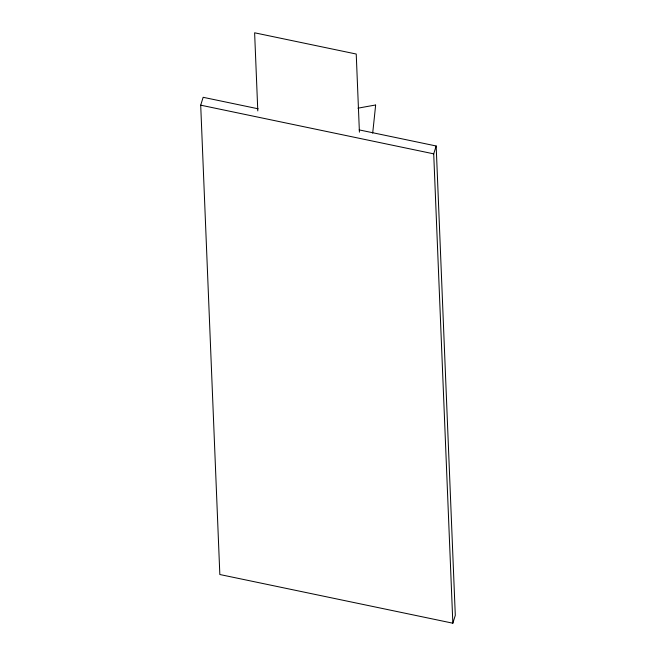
<?xml version="1.0" encoding="UTF-8"?>
<svg xmlns="http://www.w3.org/2000/svg" width="656" height="656" viewBox="0 0 656 656"><rect width="100%" height="100%" fill="white"/><g stroke="black" fill="none" stroke-linecap="round" stroke-linejoin="round"><path stroke-width="0.98" d="M359.16 129.896L436.166 145.985L455.297 615.336L452.845 623.2L219.834 574.517L200.703 105.173L203.155 97.301L258.152 108.798M452.845 623.2L433.714 153.848L436.166 145.985M200.703 105.173L433.714 153.848M359.414 132.151L356.233 54.03L254.618 32.8L257.8 110.921M357.955 108.191A982.77 825.674 -2.3 0 1 375.568 105.017M375.634 105.075A1055.397 164.336 -78.2 0 1 372.674 133.143"/></g></svg>
